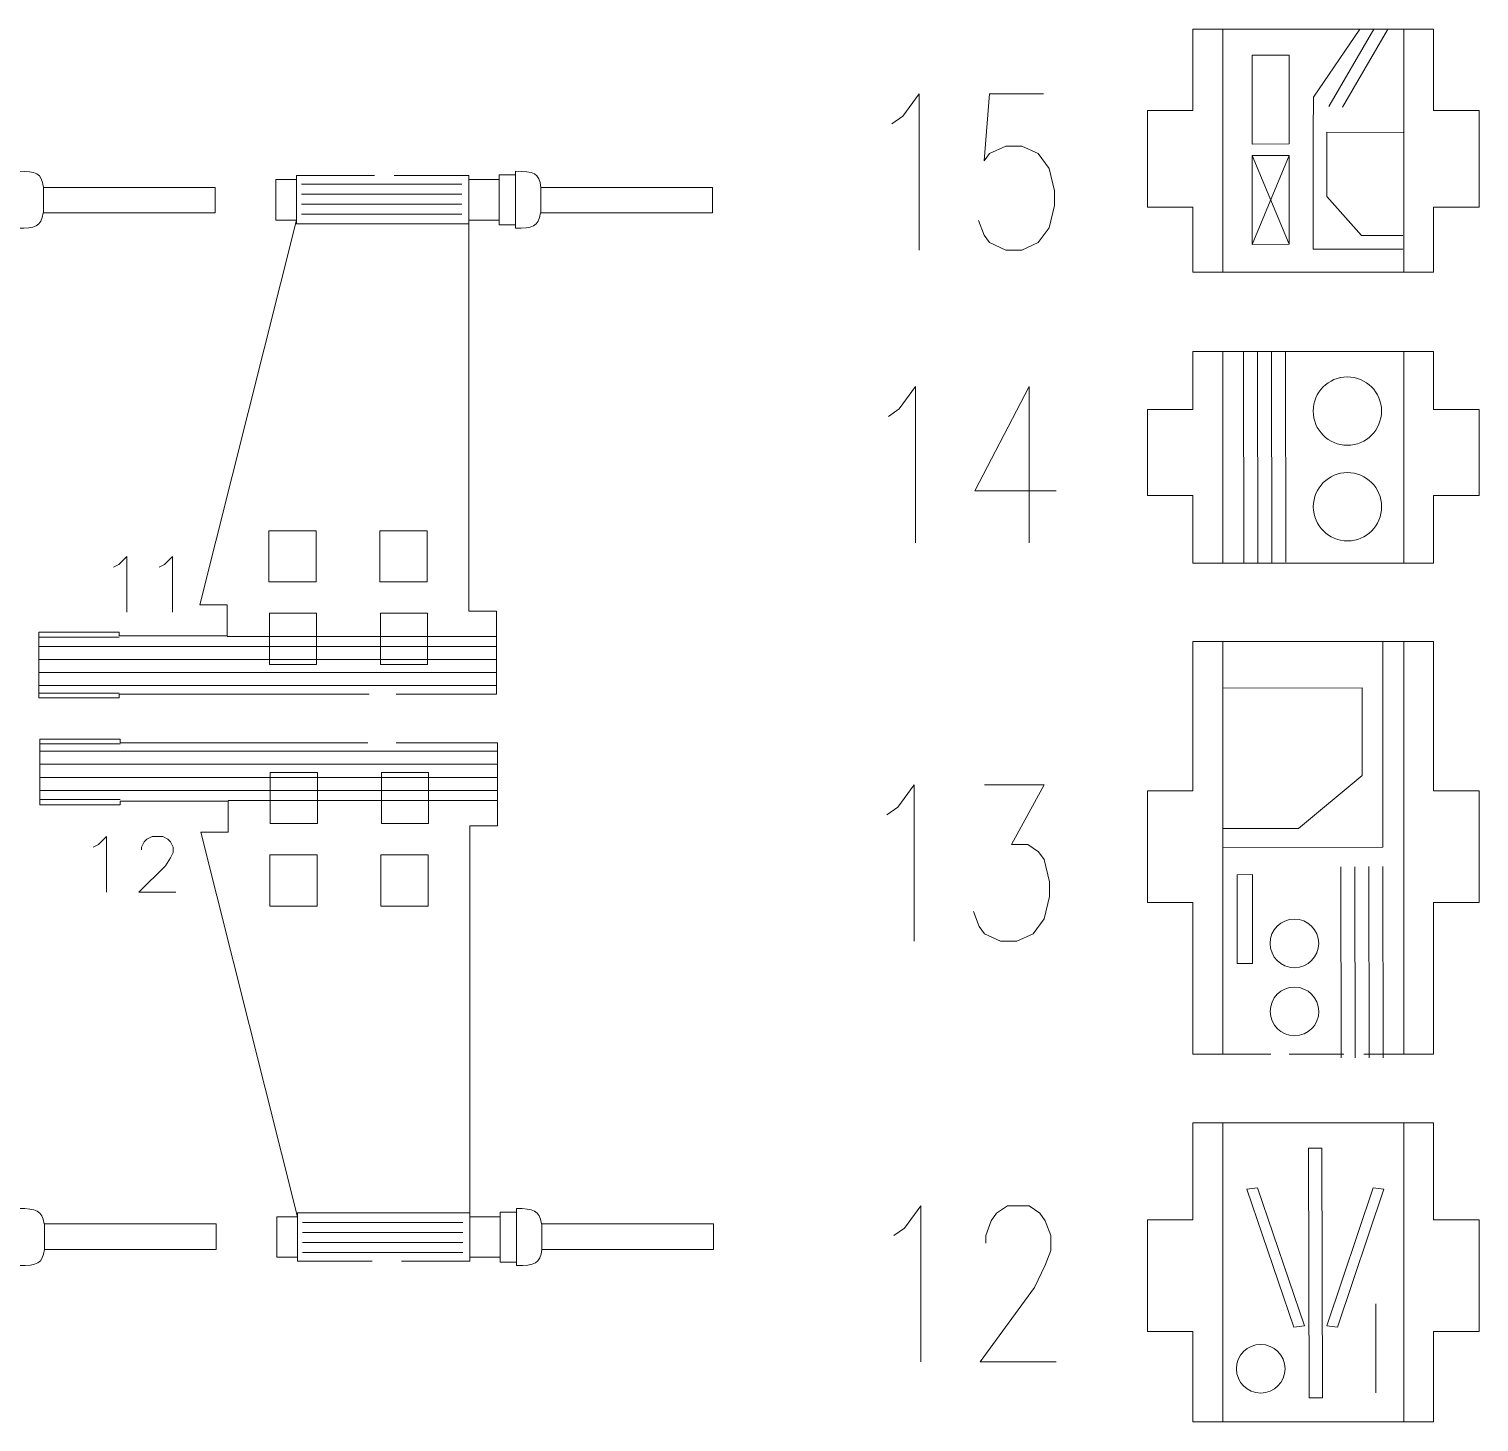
# Model space of a CAD drawing. Header units: inches. Extents: x -7 to 6.8, y -5.2 to 5.1.
# Drawn here: x 2.698 to 6.84, y -0.92 to 3.058 of the extents above; entities that cross this region are included whole.
import ezdxf

# ---------------------------------------------------------------- set-up
doc = ezdxf.new("R2010")
doc.units = ezdxf.units.IN
doc.header["$MEASUREMENT"] = 0
doc.layers.add('Layer 1', color=7, linetype='Continuous')

msp = doc.modelspace()

# ---------------------------------------------------------------- linework, layer by layer
at = {"layer": 'Layer 1', "lineweight": 9}
for points, knots in [([(6.1915, 3.0584), (6.1915, 3.0584), (6.0225, 3.0584), (6.0225, 3.0584), (6.0225, 3.0584), (6.0225, 3.0584), (6.0225, 2.8252), (6.0225, 2.8252), (6.0225, 2.8252), (6.0225, 2.8252), (5.8925, 2.8252), (5.8925, 2.8252), (5.8925, 2.8252), (5.8925, 2.8252), (5.8925, 2.5495), (5.8925, 2.5495), (5.8925, 2.5495), (5.8925, 2.5495), (6.0225, 2.5495), (6.0225, 2.5495), (6.0225, 2.5495), (6.0225, 2.5495), (6.0225, 2.3643), (6.0225, 2.3643), (6.0225, 2.3643), (6.0225, 2.3643), (6.1915, 2.3643), (6.1915, 2.3643)], [0, 0, 0, 0, 0.125, 0.125, 0.125, 0.125, 0.25, 0.25, 0.25, 0.25, 0.375, 0.375, 0.375, 0.375, 0.5, 0.5, 0.5, 0.5, 0.625, 0.625, 0.625, 0.625, 0.75, 0.75, 0.75, 0.75, 1, 1, 1, 1]), ([(6.541, 2.3643), (6.541, 2.3643), (6.71, 2.3643), (6.71, 2.3643), (6.71, 2.3643), (6.71, 2.3643), (6.71, 2.5495), (6.71, 2.5495), (6.71, 2.5495), (6.71, 2.5495), (6.84, 2.5495), (6.84, 2.5495), (6.84, 2.5495), (6.84, 2.5495), (6.84, 2.8252), (6.84, 2.8252), (6.84, 2.8252), (6.84, 2.8252), (6.71, 2.8252), (6.71, 2.8252), (6.71, 2.8252), (6.71, 2.8252), (6.71, 3.0584), (6.71, 3.0584), (6.71, 3.0584), (6.71, 3.0584), (6.541, 3.0584), (6.541, 3.0584)], [0, 0, 0, 0, 0.125, 0.125, 0.125, 0.125, 0.25, 0.25, 0.25, 0.25, 0.375, 0.375, 0.375, 0.375, 0.5, 0.5, 0.5, 0.5, 0.625, 0.625, 0.625, 0.625, 0.75, 0.75, 0.75, 0.75, 1, 1, 1, 1]), ([(2.3196, 2.6397), (2.4297, 2.6397), (2.5327, 2.6397), (2.5327, 2.6397), (2.5327, 2.6397), (2.5327, 2.6397), (2.5327, 2.6287), (2.5327, 2.6287), (2.5327, 2.6287), (2.5327, 2.6287), (2.6197, 2.6287), (2.6197, 2.6287), (2.6197, 2.6287), (2.6197, 2.6287), (2.6197, 2.642), (2.6197, 2.642), (2.6197, 2.642), (2.6197, 2.642), (2.6663, 2.642), (2.6663, 2.642), (2.6663, 2.642), (2.6663, 2.642), (2.6663, 2.6521), (2.6663, 2.6521), (2.6663, 2.6521), (2.7179, 2.6521), (2.7343, 2.6471), (2.7387, 2.6059), (2.7387, 2.6059), (2.7387, 2.6059), (3.2295, 2.6059), (3.2295, 2.6059), (3.2295, 2.6059), (3.2295, 2.6059), (3.2295, 2.5329), (3.2295, 2.5329), (3.2295, 2.5329), (3.2295, 2.5329), (2.7381, 2.5329), (2.7381, 2.5329), (2.7381, 2.5329), (2.7325, 2.4941), (2.7141, 2.4893), (2.6663, 2.4893), (2.6663, 2.4893), (2.6663, 2.4893), (2.6663, 2.4994), (2.6663, 2.4994), (2.6663, 2.4994), (2.6663, 2.4994), (2.6197, 2.4994), (2.6197, 2.4994), (2.6197, 2.4994), (2.6197, 2.4994), (2.6197, 2.5128), (2.6197, 2.5128), (2.6197, 2.5128), (2.6197, 2.5128), (2.5327, 2.5128), (2.5327, 2.5128), (2.5327, 2.5128), (2.5327, 2.5128), (2.5327, 2.5017), (2.5327, 2.5017), (2.5327, 2.5017), (2.5327, 2.5017), (2.5327, 1.3959), (2.5327, 1.3959), (2.5327, 1.3959), (2.5327, 1.3959), (2.6123, 1.3959), (2.6123, 1.3959), (2.6123, 1.3959), (2.6123, 1.3959), (2.6123, 1.159), (2.6123, 1.159), (2.6123, 1.159), (2.6123, 1.159), (2.5327, 1.159), (2.5327, 1.159), (2.5327, 1.159), (2.5327, 1.159), (2.4417, 1.159), (2.3258, 1.159)], [0, 0, 0, 0, 0.045455, 0.045455, 0.045455, 0.045455, 0.090909, 0.090909, 0.090909, 0.090909, 0.136364, 0.136364, 0.136364, 0.136364, 0.181818, 0.181818, 0.181818, 0.181818, 0.227273, 0.227273, 0.227273, 0.227273, 0.272727, 0.272727, 0.272727, 0.272727, 0.318182, 0.318182, 0.318182, 0.318182, 0.363636, 0.363636, 0.363636, 0.363636, 0.409091, 0.409091, 0.409091, 0.409091, 0.454545, 0.454545, 0.454545, 0.454545, 0.5, 0.5, 0.5, 0.5, 0.545455, 0.545455, 0.545455, 0.545455, 0.590909, 0.590909, 0.590909, 0.590909, 0.636364, 0.636364, 0.636364, 0.636364, 0.681818, 0.681818, 0.681818, 0.681818, 0.727273, 0.727273, 0.727273, 0.727273, 0.772727, 0.772727, 0.772727, 0.772727, 0.818182, 0.818182, 0.818182, 0.818182, 0.863636, 0.863636, 0.863636, 0.863636, 0.909091, 0.909091, 0.909091, 0.909091, 1, 1, 1, 1]), ([(3.7406, 2.6397), (3.8508, 2.6397), (3.9538, 2.6397), (3.9538, 2.6397), (3.9538, 2.6397), (3.9538, 2.6397), (3.9538, 2.6287), (3.9538, 2.6287), (3.9538, 2.6287), (3.9538, 2.6287), (4.0408, 2.6287), (4.0408, 2.6287), (4.0408, 2.6287), (4.0408, 2.6287), (4.0408, 2.642), (4.0408, 2.642), (4.0408, 2.642), (4.0408, 2.642), (4.0874, 2.642), (4.0874, 2.642), (4.0874, 2.642), (4.0874, 2.642), (4.0874, 2.6521), (4.0874, 2.6521), (4.0874, 2.6521), (4.139, 2.6521), (4.1554, 2.6471), (4.1598, 2.6059), (4.1598, 2.6059), (4.1598, 2.6059), (4.6505, 2.6059), (4.6505, 2.6059), (4.6505, 2.6059), (4.6505, 2.6059), (4.6505, 2.5329), (4.6505, 2.5329), (4.6505, 2.5329), (4.6505, 2.5329), (4.1591, 2.5329), (4.1591, 2.5329), (4.1591, 2.5329), (4.1536, 2.4941), (4.1352, 2.4893), (4.0874, 2.4893), (4.0874, 2.4893), (4.0874, 2.4893), (4.0874, 2.4994), (4.0874, 2.4994), (4.0874, 2.4994), (4.0874, 2.4994), (4.0408, 2.4994), (4.0408, 2.4994), (4.0408, 2.4994), (4.0408, 2.4994), (4.0408, 2.5128), (4.0408, 2.5128), (4.0408, 2.5128), (4.0408, 2.5128), (3.9538, 2.5128), (3.9538, 2.5128), (3.9538, 2.5128), (3.9538, 2.5128), (3.9538, 2.5017), (3.9538, 2.5017), (3.9538, 2.5017), (3.9538, 2.5017), (3.9538, 1.3959), (3.9538, 1.3959), (3.9538, 1.3959), (3.9538, 1.3959), (4.0334, 1.3959), (4.0334, 1.3959), (4.0334, 1.3959), (4.0334, 1.3959), (4.0334, 1.159), (4.0334, 1.159), (4.0334, 1.159), (4.0334, 1.159), (3.9538, 1.159), (3.9538, 1.159), (3.9538, 1.159), (3.9538, 1.159), (3.8628, 1.159), (3.7469, 1.159)], [0, 0, 0, 0, 0.045455, 0.045455, 0.045455, 0.045455, 0.090909, 0.090909, 0.090909, 0.090909, 0.136364, 0.136364, 0.136364, 0.136364, 0.181818, 0.181818, 0.181818, 0.181818, 0.227273, 0.227273, 0.227273, 0.227273, 0.272727, 0.272727, 0.272727, 0.272727, 0.318182, 0.318182, 0.318182, 0.318182, 0.363636, 0.363636, 0.363636, 0.363636, 0.409091, 0.409091, 0.409091, 0.409091, 0.454545, 0.454545, 0.454545, 0.454545, 0.5, 0.5, 0.5, 0.5, 0.545455, 0.545455, 0.545455, 0.545455, 0.590909, 0.590909, 0.590909, 0.590909, 0.636364, 0.636364, 0.636364, 0.636364, 0.681818, 0.681818, 0.681818, 0.681818, 0.727273, 0.727273, 0.727273, 0.727273, 0.772727, 0.772727, 0.772727, 0.772727, 0.818182, 0.818182, 0.818182, 0.818182, 0.863636, 0.863636, 0.863636, 0.863636, 0.909091, 0.909091, 0.909091, 0.909091, 1, 1, 1, 1]), ([(3.6698, 1.159), (3.4797, 1.159), (3.2641, 1.159), (3.2641, 1.159), (3.2641, 1.159), (3.2641, 1.159), (2.9552, 1.159), (2.9552, 1.159), (2.9552, 1.159), (2.9552, 1.159), (2.9552, 1.1485), (2.9552, 1.1485), (2.9552, 1.1485), (2.9552, 1.1485), (2.7261, 1.1485), (2.7261, 1.1485), (2.7261, 1.1485), (2.7261, 1.1485), (2.7261, 1.3361), (2.7261, 1.3361), (2.7261, 1.3361), (2.7261, 1.3361), (2.9552, 1.3361), (2.9552, 1.3361), (2.9552, 1.3361), (2.9552, 1.3361), (2.9552, 1.3256), (2.9552, 1.3256), (2.9552, 1.3256), (2.9552, 1.3256), (3.2641, 1.3256), (3.2641, 1.3256), (3.2641, 1.3256), (3.2641, 1.3256), (3.2641, 1.4141), (3.2641, 1.4141), (3.2641, 1.4141), (3.2641, 1.4141), (3.186, 1.4141), (3.186, 1.4141), (3.186, 1.4141), (3.186, 1.4141), (3.462, 2.5128), (3.462, 2.5128), (3.462, 2.5128), (3.462, 2.5128), (3.4032, 2.5128), (3.4032, 2.5128), (3.4032, 2.5128), (3.4032, 2.5128), (3.4032, 2.6287), (3.4032, 2.6287), (3.4032, 2.6287), (3.4032, 2.6287), (3.462, 2.6287), (3.462, 2.6287), (3.462, 2.6287), (3.462, 2.6287), (3.462, 2.6397), (3.462, 2.6397), (3.462, 2.6397), (3.462, 2.6397), (3.4776, 2.6397), (3.4776, 2.6397), (3.4776, 2.6397), (3.4776, 2.6397), (3.577, 2.6397), (3.6849, 2.6397)], [0, 0, 0, 0, 0.055556, 0.055556, 0.055556, 0.055556, 0.111111, 0.111111, 0.111111, 0.111111, 0.166667, 0.166667, 0.166667, 0.166667, 0.222222, 0.222222, 0.222222, 0.222222, 0.277778, 0.277778, 0.277778, 0.277778, 0.333333, 0.333333, 0.333333, 0.333333, 0.388889, 0.388889, 0.388889, 0.388889, 0.444444, 0.444444, 0.444444, 0.444444, 0.5, 0.5, 0.5, 0.5, 0.555556, 0.555556, 0.555556, 0.555556, 0.611111, 0.611111, 0.611111, 0.611111, 0.666667, 0.666667, 0.666667, 0.666667, 0.722222, 0.722222, 0.722222, 0.722222, 0.777778, 0.777778, 0.777778, 0.777778, 0.833333, 0.833333, 0.833333, 0.833333, 0.888889, 0.888889, 0.888889, 0.888889, 1, 1, 1, 1]), ([(6.1915, 2.1375), (6.1915, 2.1375), (6.0225, 2.1375), (6.0225, 2.1375), (6.0225, 2.1375), (6.0225, 2.1375), (6.0225, 1.9715), (6.0225, 1.9715), (6.0225, 1.9715), (6.0225, 1.9715), (5.8925, 1.9715), (5.8925, 1.9715), (5.8925, 1.9715), (5.8925, 1.9715), (5.8925, 1.7264), (5.8925, 1.7264), (5.8925, 1.7264), (5.8925, 1.7264), (6.0225, 1.7264), (6.0225, 1.7264), (6.0225, 1.7264), (6.0225, 1.7264), (6.0225, 1.5327), (6.0225, 1.5327), (6.0225, 1.5327), (6.0225, 1.5327), (6.1915, 1.5327), (6.1915, 1.5327)], [0, 0, 0, 0, 0.125, 0.125, 0.125, 0.125, 0.25, 0.25, 0.25, 0.25, 0.375, 0.375, 0.375, 0.375, 0.5, 0.5, 0.5, 0.5, 0.625, 0.625, 0.625, 0.625, 0.75, 0.75, 0.75, 0.75, 1, 1, 1, 1]), ([(6.541, 1.5327), (6.541, 1.5327), (6.71, 1.5327), (6.71, 1.5327), (6.71, 1.5327), (6.71, 1.5327), (6.71, 1.7264), (6.71, 1.7264), (6.71, 1.7264), (6.71, 1.7264), (6.84, 1.7264), (6.84, 1.7264), (6.84, 1.7264), (6.84, 1.7264), (6.84, 1.9715), (6.84, 1.9715), (6.84, 1.9715), (6.84, 1.9715), (6.71, 1.9715), (6.71, 1.9715), (6.71, 1.9715), (6.71, 1.9715), (6.71, 2.1375), (6.71, 2.1375), (6.71, 2.1375), (6.71, 2.1375), (6.541, 2.1375), (6.541, 2.1375)], [0, 0, 0, 0, 0.125, 0.125, 0.125, 0.125, 0.25, 0.25, 0.25, 0.25, 0.375, 0.375, 0.375, 0.375, 0.5, 0.5, 0.5, 0.5, 0.625, 0.625, 0.625, 0.625, 0.75, 0.75, 0.75, 0.75, 1, 1, 1, 1]), ([(3.383, 1.4792), (3.383, 1.4792), (3.5177, 1.4792), (3.5177, 1.4792), (3.5177, 1.4792), (3.5177, 1.4792), (3.5177, 1.6252), (3.5177, 1.6252), (3.5177, 1.6252), (3.5177, 1.6252), (3.383, 1.6252), (3.383, 1.6252), (3.383, 1.6252), (3.383, 1.6252), (3.383, 1.4792), (3.383, 1.4792)], [0, 0, 0, 0, 0.2, 0.2, 0.2, 0.2, 0.4, 0.4, 0.4, 0.4, 0.6, 0.6, 0.6, 0.6, 1, 1, 1, 1]), ([(3.7003, 1.4792), (3.7003, 1.4792), (3.835, 1.4792), (3.835, 1.4792), (3.835, 1.4792), (3.835, 1.4792), (3.835, 1.6252), (3.835, 1.6252), (3.835, 1.6252), (3.835, 1.6252), (3.7003, 1.6252), (3.7003, 1.6252), (3.7003, 1.6252), (3.7003, 1.6252), (3.7003, 1.4792), (3.7003, 1.4792)], [0, 0, 0, 0, 0.2, 0.2, 0.2, 0.2, 0.4, 0.4, 0.4, 0.4, 0.6, 0.6, 0.6, 0.6, 1, 1, 1, 1]), ([(3.3842, 1.2435), (3.3842, 1.2435), (3.519, 1.2435), (3.519, 1.2435), (3.519, 1.2435), (3.519, 1.2435), (3.519, 1.3895), (3.519, 1.3895), (3.519, 1.3895), (3.519, 1.3895), (3.3842, 1.3895), (3.3842, 1.3895), (3.3842, 1.3895), (3.3842, 1.3895), (3.3842, 1.2435), (3.3842, 1.2435)], [0, 0, 0, 0, 0.2, 0.2, 0.2, 0.2, 0.4, 0.4, 0.4, 0.4, 0.6, 0.6, 0.6, 0.6, 1, 1, 1, 1]), ([(3.7015, 1.2435), (3.7015, 1.2435), (3.8363, 1.2435), (3.8363, 1.2435), (3.8363, 1.2435), (3.8363, 1.2435), (3.8363, 1.3895), (3.8363, 1.3895), (3.8363, 1.3895), (3.8363, 1.3895), (3.7015, 1.3895), (3.7015, 1.3895), (3.7015, 1.3895), (3.7015, 1.3895), (3.7015, 1.2435), (3.7015, 1.2435)], [0, 0, 0, 0, 0.2, 0.2, 0.2, 0.2, 0.4, 0.4, 0.4, 0.4, 0.6, 0.6, 0.6, 0.6, 1, 1, 1, 1]), ([(6.1915, 1.3089), (6.1915, 1.3089), (6.0225, 1.3089), (6.0225, 1.3089), (6.0225, 1.3089), (6.0225, 1.3089), (6.0225, 0.8821), (6.0225, 0.8821), (6.0225, 0.8821), (6.0225, 0.8821), (5.8925, 0.8821), (5.8925, 0.8821), (5.8925, 0.8821), (5.8925, 0.8821), (5.8925, 0.5636), (5.8925, 0.5636), (5.8925, 0.5636), (5.8925, 0.5636), (6.0225, 0.5636), (6.0225, 0.5636), (6.0225, 0.5636), (6.0225, 0.5636), (6.0225, 0.1305), (6.0225, 0.1305), (6.0225, 0.1305), (6.0225, 0.1305), (6.2452, 0.1305), (6.2452, 0.1305)], [0, 0, 0, 0, 0.125, 0.125, 0.125, 0.125, 0.25, 0.25, 0.25, 0.25, 0.375, 0.375, 0.375, 0.375, 0.5, 0.5, 0.5, 0.5, 0.625, 0.625, 0.625, 0.625, 0.75, 0.75, 0.75, 0.75, 1, 1, 1, 1]), ([(6.5109, 0.1305), (6.5109, 0.1305), (6.71, 0.1305), (6.71, 0.1305), (6.71, 0.1305), (6.71, 0.1305), (6.71, 0.5636), (6.71, 0.5636), (6.71, 0.5636), (6.71, 0.5636), (6.84, 0.5636), (6.84, 0.5636), (6.84, 0.5636), (6.84, 0.5636), (6.84, 0.8821), (6.84, 0.8821), (6.84, 0.8821), (6.84, 0.8821), (6.71, 0.8821), (6.71, 0.8821), (6.71, 0.8821), (6.71, 0.8821), (6.71, 1.3089), (6.71, 1.3089), (6.71, 1.3089), (6.71, 1.3089), (6.541, 1.3089), (6.541, 1.3089)], [0, 0, 0, 0, 0.125, 0.125, 0.125, 0.125, 0.25, 0.25, 0.25, 0.25, 0.375, 0.375, 0.375, 0.375, 0.5, 0.5, 0.5, 0.5, 0.625, 0.625, 0.625, 0.625, 0.75, 0.75, 0.75, 0.75, 1, 1, 1, 1]), ([(2.3404, -0.461), (2.4435, -0.461), (2.5355, -0.461), (2.5355, -0.461), (2.5355, -0.461), (2.5355, -0.461), (2.5355, -0.4499), (2.5355, -0.4499), (2.5355, -0.4499), (2.5355, -0.4499), (2.6225, -0.4499), (2.6225, -0.4499), (2.6225, -0.4499), (2.6225, -0.4499), (2.6225, -0.4633), (2.6225, -0.4633), (2.6225, -0.4633), (2.6225, -0.4633), (2.6691, -0.4633), (2.6691, -0.4633), (2.6691, -0.4633), (2.6691, -0.4633), (2.6691, -0.4734), (2.6691, -0.4734), (2.6691, -0.4734), (2.7207, -0.4734), (2.7371, -0.4684), (2.7415, -0.4272), (2.7415, -0.4272), (2.7415, -0.4272), (3.2323, -0.4272), (3.2323, -0.4272), (3.2323, -0.4272), (3.2323, -0.4272), (3.2323, -0.3542), (3.2323, -0.3542), (3.2323, -0.3542), (3.2323, -0.3542), (2.7409, -0.3542), (2.7409, -0.3542), (2.7409, -0.3542), (2.7353, -0.3154), (2.7169, -0.3106), (2.6691, -0.3106), (2.6691, -0.3106), (2.6691, -0.3106), (2.6691, -0.3207), (2.6691, -0.3207), (2.6691, -0.3207), (2.6691, -0.3207), (2.6225, -0.3207), (2.6225, -0.3207), (2.6225, -0.3207), (2.6225, -0.3207), (2.6225, -0.3341), (2.6225, -0.3341), (2.6225, -0.3341), (2.6225, -0.3341), (2.5355, -0.3341), (2.5355, -0.3341), (2.5355, -0.3341), (2.5355, -0.3341), (2.5355, -0.323), (2.5355, -0.323), (2.5355, -0.323), (2.5355, -0.323), (2.5355, 0.7828), (2.5355, 0.7828), (2.5355, 0.7828), (2.5355, 0.7828), (2.6151, 0.7828), (2.6151, 0.7828), (2.6151, 0.7828), (2.6151, 0.7828), (2.6151, 1.0197), (2.6151, 1.0197), (2.6151, 1.0197), (2.6151, 1.0197), (2.5355, 1.0197), (2.5355, 1.0197), (2.5355, 1.0197), (2.5355, 1.0197), (2.443, 1.0197), (2.3258, 1.0197)], [0, 0, 0, 0, 0.045455, 0.045455, 0.045455, 0.045455, 0.090909, 0.090909, 0.090909, 0.090909, 0.136364, 0.136364, 0.136364, 0.136364, 0.181818, 0.181818, 0.181818, 0.181818, 0.227273, 0.227273, 0.227273, 0.227273, 0.272727, 0.272727, 0.272727, 0.272727, 0.318182, 0.318182, 0.318182, 0.318182, 0.363636, 0.363636, 0.363636, 0.363636, 0.409091, 0.409091, 0.409091, 0.409091, 0.454545, 0.454545, 0.454545, 0.454545, 0.5, 0.5, 0.5, 0.5, 0.545455, 0.545455, 0.545455, 0.545455, 0.590909, 0.590909, 0.590909, 0.590909, 0.636364, 0.636364, 0.636364, 0.636364, 0.681818, 0.681818, 0.681818, 0.681818, 0.727273, 0.727273, 0.727273, 0.727273, 0.772727, 0.772727, 0.772727, 0.772727, 0.818182, 0.818182, 0.818182, 0.818182, 0.863636, 0.863636, 0.863636, 0.863636, 0.909091, 0.909091, 0.909091, 0.909091, 1, 1, 1, 1]), ([(3.6656, 1.0197), (3.4773, 1.0197), (3.2669, 1.0197), (3.2669, 1.0197), (3.2669, 1.0197), (3.2669, 1.0197), (2.958, 1.0197), (2.958, 1.0197), (2.958, 1.0197), (2.958, 1.0197), (2.958, 1.0302), (2.958, 1.0302), (2.958, 1.0302), (2.958, 1.0302), (2.7289, 1.0302), (2.7289, 1.0302), (2.7289, 1.0302), (2.7289, 1.0302), (2.7289, 0.8426), (2.7289, 0.8426), (2.7289, 0.8426), (2.7289, 0.8426), (2.958, 0.8426), (2.958, 0.8426), (2.958, 0.8426), (2.958, 0.8426), (2.958, 0.8531), (2.958, 0.8531), (2.958, 0.8531), (2.958, 0.8531), (3.2669, 0.8531), (3.2669, 0.8531), (3.2669, 0.8531), (3.2669, 0.8531), (3.2669, 0.7646), (3.2669, 0.7646), (3.2669, 0.7646), (3.2669, 0.7646), (3.1888, 0.7646), (3.1888, 0.7646), (3.1888, 0.7646), (3.1888, 0.7646), (3.4648, -0.3341), (3.4648, -0.3341), (3.4648, -0.3341), (3.4648, -0.3341), (3.406, -0.3341), (3.406, -0.3341), (3.406, -0.3341), (3.406, -0.3341), (3.406, -0.4499), (3.406, -0.4499), (3.406, -0.4499), (3.406, -0.4499), (3.4648, -0.4499), (3.4648, -0.4499), (3.4648, -0.4499), (3.4648, -0.4499), (3.4648, -0.461), (3.4648, -0.461), (3.4648, -0.461), (3.4648, -0.461), (3.4804, -0.461), (3.4804, -0.461), (3.4804, -0.461), (3.4804, -0.461), (3.574, -0.461), (3.6781, -0.461)], [0, 0, 0, 0, 0.055556, 0.055556, 0.055556, 0.055556, 0.111111, 0.111111, 0.111111, 0.111111, 0.166667, 0.166667, 0.166667, 0.166667, 0.222222, 0.222222, 0.222222, 0.222222, 0.277778, 0.277778, 0.277778, 0.277778, 0.333333, 0.333333, 0.333333, 0.333333, 0.388889, 0.388889, 0.388889, 0.388889, 0.444444, 0.444444, 0.444444, 0.444444, 0.5, 0.5, 0.5, 0.5, 0.555556, 0.555556, 0.555556, 0.555556, 0.611111, 0.611111, 0.611111, 0.611111, 0.666667, 0.666667, 0.666667, 0.666667, 0.722222, 0.722222, 0.722222, 0.722222, 0.777778, 0.777778, 0.777778, 0.777778, 0.833333, 0.833333, 0.833333, 0.833333, 0.888889, 0.888889, 0.888889, 0.888889, 1, 1, 1, 1]), ([(3.7615, -0.461), (3.8646, -0.461), (3.9566, -0.461), (3.9566, -0.461), (3.9566, -0.461), (3.9566, -0.461), (3.9566, -0.4499), (3.9566, -0.4499), (3.9566, -0.4499), (3.9566, -0.4499), (4.0436, -0.4499), (4.0436, -0.4499), (4.0436, -0.4499), (4.0436, -0.4499), (4.0436, -0.4633), (4.0436, -0.4633), (4.0436, -0.4633), (4.0436, -0.4633), (4.0902, -0.4633), (4.0902, -0.4633), (4.0902, -0.4633), (4.0902, -0.4633), (4.0902, -0.4734), (4.0902, -0.4734), (4.0902, -0.4734), (4.1418, -0.4734), (4.1582, -0.4684), (4.1626, -0.4272), (4.1626, -0.4272), (4.1626, -0.4272), (4.6533, -0.4272), (4.6533, -0.4272), (4.6533, -0.4272), (4.6533, -0.4272), (4.6533, -0.3542), (4.6533, -0.3542), (4.6533, -0.3542), (4.6533, -0.3542), (4.1619, -0.3542), (4.1619, -0.3542), (4.1619, -0.3542), (4.1564, -0.3154), (4.138, -0.3106), (4.0902, -0.3106), (4.0902, -0.3106), (4.0902, -0.3106), (4.0902, -0.3207), (4.0902, -0.3207), (4.0902, -0.3207), (4.0902, -0.3207), (4.0436, -0.3207), (4.0436, -0.3207), (4.0436, -0.3207), (4.0436, -0.3207), (4.0436, -0.3341), (4.0436, -0.3341), (4.0436, -0.3341), (4.0436, -0.3341), (3.9566, -0.3341), (3.9566, -0.3341), (3.9566, -0.3341), (3.9566, -0.3341), (3.9566, -0.323), (3.9566, -0.323), (3.9566, -0.323), (3.9566, -0.323), (3.9566, 0.7828), (3.9566, 0.7828), (3.9566, 0.7828), (3.9566, 0.7828), (4.0362, 0.7828), (4.0362, 0.7828), (4.0362, 0.7828), (4.0362, 0.7828), (4.0362, 1.0197), (4.0362, 1.0197), (4.0362, 1.0197), (4.0362, 1.0197), (3.9566, 1.0197), (3.9566, 1.0197), (3.9566, 1.0197), (3.9566, 1.0197), (3.8641, 1.0197), (3.7469, 1.0197)], [0, 0, 0, 0, 0.045455, 0.045455, 0.045455, 0.045455, 0.090909, 0.090909, 0.090909, 0.090909, 0.136364, 0.136364, 0.136364, 0.136364, 0.181818, 0.181818, 0.181818, 0.181818, 0.227273, 0.227273, 0.227273, 0.227273, 0.272727, 0.272727, 0.272727, 0.272727, 0.318182, 0.318182, 0.318182, 0.318182, 0.363636, 0.363636, 0.363636, 0.363636, 0.409091, 0.409091, 0.409091, 0.409091, 0.454545, 0.454545, 0.454545, 0.454545, 0.5, 0.5, 0.5, 0.5, 0.545455, 0.545455, 0.545455, 0.545455, 0.590909, 0.590909, 0.590909, 0.590909, 0.636364, 0.636364, 0.636364, 0.636364, 0.681818, 0.681818, 0.681818, 0.681818, 0.727273, 0.727273, 0.727273, 0.727273, 0.772727, 0.772727, 0.772727, 0.772727, 0.818182, 0.818182, 0.818182, 0.818182, 0.863636, 0.863636, 0.863636, 0.863636, 0.909091, 0.909091, 0.909091, 0.909091, 1, 1, 1, 1]), ([(3.387, 0.9352), (3.387, 0.9352), (3.5218, 0.9352), (3.5218, 0.9352), (3.5218, 0.9352), (3.5218, 0.9352), (3.5218, 0.7892), (3.5218, 0.7892), (3.5218, 0.7892), (3.5218, 0.7892), (3.387, 0.7892), (3.387, 0.7892), (3.387, 0.7892), (3.387, 0.7892), (3.387, 0.9352), (3.387, 0.9352)], [0, 0, 0, 0, 0.2, 0.2, 0.2, 0.2, 0.4, 0.4, 0.4, 0.4, 0.6, 0.6, 0.6, 0.6, 1, 1, 1, 1]), ([(3.7043, 0.9352), (3.7043, 0.9352), (3.8391, 0.9352), (3.8391, 0.9352), (3.8391, 0.9352), (3.8391, 0.9352), (3.8391, 0.7892), (3.8391, 0.7892), (3.8391, 0.7892), (3.8391, 0.7892), (3.7043, 0.7892), (3.7043, 0.7892), (3.7043, 0.7892), (3.7043, 0.7892), (3.7043, 0.9352), (3.7043, 0.9352)], [0, 0, 0, 0, 0.2, 0.2, 0.2, 0.2, 0.4, 0.4, 0.4, 0.4, 0.6, 0.6, 0.6, 0.6, 1, 1, 1, 1]), ([(3.3858, 0.6995), (3.3858, 0.6995), (3.5205, 0.6995), (3.5205, 0.6995), (3.5205, 0.6995), (3.5205, 0.6995), (3.5205, 0.5535), (3.5205, 0.5535), (3.5205, 0.5535), (3.5205, 0.5535), (3.3858, 0.5535), (3.3858, 0.5535), (3.3858, 0.5535), (3.3858, 0.5535), (3.3858, 0.6995), (3.3858, 0.6995)], [0, 0, 0, 0, 0.2, 0.2, 0.2, 0.2, 0.4, 0.4, 0.4, 0.4, 0.6, 0.6, 0.6, 0.6, 1, 1, 1, 1]), ([(3.7031, 0.6995), (3.7031, 0.6995), (3.8378, 0.6995), (3.8378, 0.6995), (3.8378, 0.6995), (3.8378, 0.6995), (3.8378, 0.5535), (3.8378, 0.5535), (3.8378, 0.5535), (3.8378, 0.5535), (3.7031, 0.5535), (3.7031, 0.5535), (3.7031, 0.5535), (3.7031, 0.5535), (3.7031, 0.6995), (3.7031, 0.6995)], [0, 0, 0, 0, 0.2, 0.2, 0.2, 0.2, 0.4, 0.4, 0.4, 0.4, 0.6, 0.6, 0.6, 0.6, 1, 1, 1, 1]), ([(6.1915, -0.0655), (6.1915, -0.0655), (6.0225, -0.0655), (6.0225, -0.0655), (6.0225, -0.0655), (6.0225, -0.0655), (6.0225, -0.3432), (6.0225, -0.3432), (6.0225, -0.3432), (6.0225, -0.3432), (5.8925, -0.3432), (5.8925, -0.3432), (5.8925, -0.3432), (5.8925, -0.3432), (5.8925, -0.6617), (5.8925, -0.6617), (5.8925, -0.6617), (5.8925, -0.6617), (6.0225, -0.6617), (6.0225, -0.6617), (6.0225, -0.6617), (6.0225, -0.6617), (6.0225, -0.9202), (6.0225, -0.9202), (6.0225, -0.9202), (6.0225, -0.9202), (6.1915, -0.9202), (6.1915, -0.9202)], [0, 0, 0, 0, 0.125, 0.125, 0.125, 0.125, 0.25, 0.25, 0.25, 0.25, 0.375, 0.375, 0.375, 0.375, 0.5, 0.5, 0.5, 0.5, 0.625, 0.625, 0.625, 0.625, 0.75, 0.75, 0.75, 0.75, 1, 1, 1, 1]), ([(6.541, -0.9202), (6.541, -0.9202), (6.71, -0.9202), (6.71, -0.9202), (6.71, -0.9202), (6.71, -0.9202), (6.71, -0.6617), (6.71, -0.6617), (6.71, -0.6617), (6.71, -0.6617), (6.84, -0.6617), (6.84, -0.6617), (6.84, -0.6617), (6.84, -0.6617), (6.84, -0.3432), (6.84, -0.3432), (6.84, -0.3432), (6.84, -0.3432), (6.71, -0.3432), (6.71, -0.3432), (6.71, -0.3432), (6.71, -0.3432), (6.71, -0.0655), (6.71, -0.0655), (6.71, -0.0655), (6.71, -0.0655), (6.541, -0.0655), (6.541, -0.0655)], [0, 0, 0, 0, 0.125, 0.125, 0.125, 0.125, 0.25, 0.25, 0.25, 0.25, 0.375, 0.375, 0.375, 0.375, 0.5, 0.5, 0.5, 0.5, 0.625, 0.625, 0.625, 0.625, 0.75, 0.75, 0.75, 0.75, 1, 1, 1, 1])]:
    msp.add_open_spline(points, degree=3, knots=knots, dxfattribs=at)
at = {"layer": 'Layer 1', "color": 1, "lineweight": 9}
for points in [[(6.108, 2.3643), (6.108, 2.3643), (6.108, 3.0584), (6.108, 3.0584)], [(6.2136, 3.0584), (6.2136, 3.0584), (6.1915, 3.0584), (6.1915, 3.0584)], [(6.541, 3.0584), (6.541, 3.0584), (6.5189, 3.0584), (6.5189, 3.0584)], [(6.6249, 2.3643), (6.6249, 2.3643), (6.6249, 3.0584), (6.6249, 3.0584)], [(6.2136, 2.3643), (6.2136, 2.3643), (6.1915, 2.3643), (6.1915, 2.3643)], [(6.541, 2.3643), (6.541, 2.3643), (6.5189, 2.3643), (6.5189, 2.3643)], [(6.108, 1.5327), (6.108, 1.5327), (6.108, 2.1375), (6.108, 2.1375)], [(6.2136, 2.1375), (6.2136, 2.1375), (6.1915, 2.1375), (6.1915, 2.1375)], [(6.541, 2.1375), (6.541, 2.1375), (6.5189, 2.1375), (6.5189, 2.1375)], [(6.6249, 1.5327), (6.6249, 1.5327), (6.6249, 2.1375), (6.6249, 2.1375)], [(5.5551, 2.037), (5.5551, 2.037), (5.5551, 1.5909), (5.5551, 1.5909)], [(6.2136, 1.5327), (6.2136, 1.5327), (6.1915, 1.5327), (6.1915, 1.5327)], [(6.541, 1.5327), (6.541, 1.5327), (6.5189, 1.5327), (6.5189, 1.5327)], [(6.108, 0.1305), (6.108, 0.1305), (6.108, 1.3089), (6.108, 1.3089)], [(6.2136, 1.3089), (6.2136, 1.3089), (6.1915, 1.3089), (6.1915, 1.3089)], [(6.541, 1.3089), (6.541, 1.3089), (6.5189, 1.3089), (6.5189, 1.3089)], [(6.6249, 0.1305), (6.6249, 0.1305), (6.6249, 1.3089), (6.6249, 1.3089)], [(6.108, -0.9202), (6.108, -0.9202), (6.108, -0.0655), (6.108, -0.0655)], [(6.2136, -0.0655), (6.2136, -0.0655), (6.1915, -0.0655), (6.1915, -0.0655)], [(6.541, -0.0655), (6.541, -0.0655), (6.5189, -0.0655), (6.5189, -0.0655)], [(6.6249, -0.9202), (6.6249, -0.9202), (6.6249, -0.0655), (6.6249, -0.0655)], [(6.2136, -0.9202), (6.2136, -0.9202), (6.1915, -0.9202), (6.1915, -0.9202)], [(6.541, -0.9202), (6.541, -0.9202), (6.5189, -0.9202), (6.5189, -0.9202)]]:
    msp.add_open_spline(points, degree=3, dxfattribs=at)
at = {"layer": 'Layer 1', "lineweight": 9}
for points in [[(6.5189, 3.0584), (6.5189, 3.0584), (6.2136, 3.0584), (6.2136, 3.0584)], [(6.2136, 2.3643), (6.2136, 2.3643), (6.5189, 2.3643), (6.5189, 2.3643)], [(6.5189, 2.1375), (6.5189, 2.1375), (6.2136, 2.1375), (6.2136, 2.1375)], [(6.2136, 1.5327), (6.2136, 1.5327), (6.5189, 1.5327), (6.5189, 1.5327)], [(6.5189, 1.3089), (6.5189, 1.3089), (6.2136, 1.3089), (6.2136, 1.3089)], [(6.2973, 0.1305), (6.2973, 0.1305), (6.4536, 0.1305), (6.4536, 0.1305)], [(6.5189, -0.0655), (6.5189, -0.0655), (6.2136, -0.0655), (6.2136, -0.0655)], [(6.2136, -0.9202), (6.2136, -0.9202), (6.5189, -0.9202), (6.5189, -0.9202)]]:
    msp.add_open_spline(points, degree=3, dxfattribs=at)
at = {"layer": 'Layer 1', "color": 1, "lineweight": 9}
for points, knots in [([(6.3667, 2.7636), (6.3667, 2.7636), (6.3668, 2.8633), (6.3668, 2.8633), (6.3668, 2.8633), (6.3668, 2.8633), (6.4991, 3.0584), (6.4991, 3.0584)], [0, 0, 0, 0, 0.333333, 0.333333, 0.333333, 0.333333, 1, 1, 1, 1]), ([(5.163, 2.7878), (5.163, 2.7878), (5.1941, 2.8095), (5.1941, 2.8095), (5.1941, 2.8095), (5.1941, 2.8095), (5.2405, 2.8732), (5.2405, 2.8732), (5.2405, 2.8732), (5.2405, 2.8732), (5.2405, 2.4271), (5.2405, 2.4271)], [0, 0, 0, 0, 0.25, 0.25, 0.25, 0.25, 0.5, 0.5, 0.5, 0.5, 1, 1, 1, 1]), ([(5.596, 2.8732), (5.596, 2.8732), (5.4415, 2.8732), (5.4415, 2.8732), (5.4415, 2.8732), (5.4415, 2.8732), (5.4262, 2.682), (5.4262, 2.682), (5.4262, 2.682), (5.4262, 2.682), (5.4415, 2.7031), (5.4415, 2.7031), (5.4415, 2.7031), (5.4415, 2.7031), (5.4879, 2.7241), (5.4879, 2.7241), (5.4879, 2.7241), (5.4879, 2.7241), (5.5343, 2.7241), (5.5343, 2.7241), (5.5343, 2.7241), (5.5343, 2.7241), (5.5807, 2.7031), (5.5807, 2.7031), (5.5807, 2.7031), (5.5807, 2.7031), (5.6118, 2.6604), (5.6118, 2.6604), (5.6118, 2.6604), (5.6118, 2.6604), (5.6271, 2.5966), (5.6271, 2.5966), (5.6271, 2.5966), (5.6271, 2.5966), (5.6271, 2.5546), (5.6271, 2.5546), (5.6271, 2.5546), (5.6271, 2.5546), (5.6118, 2.4909), (5.6118, 2.4909), (5.6118, 2.4909), (5.6118, 2.4909), (5.5807, 2.4482), (5.5807, 2.4482), (5.5807, 2.4482), (5.5807, 2.4482), (5.5343, 2.4271), (5.5343, 2.4271), (5.5343, 2.4271), (5.5343, 2.4271), (5.4879, 2.4271), (5.4879, 2.4271), (5.4879, 2.4271), (5.4879, 2.4271), (5.4415, 2.4482), (5.4415, 2.4482), (5.4415, 2.4482), (5.4415, 2.4482), (5.4262, 2.4692), (5.4262, 2.4692), (5.4262, 2.4692), (5.4262, 2.4692), (5.4104, 2.5119), (5.4104, 2.5119)], [0, 0, 0, 0, 0.058824, 0.058824, 0.058824, 0.058824, 0.117647, 0.117647, 0.117647, 0.117647, 0.176471, 0.176471, 0.176471, 0.176471, 0.235294, 0.235294, 0.235294, 0.235294, 0.294118, 0.294118, 0.294118, 0.294118, 0.352941, 0.352941, 0.352941, 0.352941, 0.411765, 0.411765, 0.411765, 0.411765, 0.470588, 0.470588, 0.470588, 0.470588, 0.529412, 0.529412, 0.529412, 0.529412, 0.588235, 0.588235, 0.588235, 0.588235, 0.647059, 0.647059, 0.647059, 0.647059, 0.705882, 0.705882, 0.705882, 0.705882, 0.764706, 0.764706, 0.764706, 0.764706, 0.823529, 0.823529, 0.823529, 0.823529, 0.882353, 0.882353, 0.882353, 0.882353, 1, 1, 1, 1]), ([(6.3667, 2.7636), (6.3667, 2.7636), (6.3662, 2.4296), (6.3662, 2.4296), (6.3662, 2.4296), (6.3662, 2.4296), (6.6225, 2.4291), (6.6225, 2.4291)], [0, 0, 0, 0, 0.333333, 0.333333, 0.333333, 0.333333, 1, 1, 1, 1]), ([(6.192, 2.4432), (6.192, 2.4432), (6.1919, 2.6967), (6.1919, 2.6967), (6.1919, 2.6967), (6.1919, 2.6967), (6.2979, 2.6972), (6.2979, 2.6972), (6.2979, 2.6972), (6.2979, 2.6972), (6.2981, 2.4438), (6.2981, 2.4438), (6.2981, 2.4438), (6.2981, 2.4438), (6.192, 2.4432), (6.192, 2.4432)], [0, 0, 0, 0, 0.2, 0.2, 0.2, 0.2, 0.4, 0.4, 0.4, 0.4, 0.6, 0.6, 0.6, 0.6, 1, 1, 1, 1]), ([(5.1527, 1.9516), (5.1527, 1.9516), (5.1838, 1.9732), (5.1838, 1.9732), (5.1838, 1.9732), (5.1838, 1.9732), (5.2302, 2.037), (5.2302, 2.037), (5.2302, 2.037), (5.2302, 2.037), (5.2302, 1.5909), (5.2302, 1.5909)], [0, 0, 0, 0, 0.25, 0.25, 0.25, 0.25, 0.5, 0.5, 0.5, 0.5, 1, 1, 1, 1]), ([(5.5551, 2.037), (5.5551, 2.037), (5.4001, 1.7394), (5.4001, 1.7394), (5.4001, 1.7394), (5.4001, 1.7394), (5.6321, 1.7394), (5.6321, 1.7394)], [0, 0, 0, 0, 0.333333, 0.333333, 0.333333, 0.333333, 1, 1, 1, 1]), ([(6.5648, 1.3089), (6.5648, 1.3089), (6.5656, 0.7217), (6.5656, 0.7217), (6.5656, 0.7217), (6.5656, 0.7217), (6.108, 0.7209), (6.108, 0.7209)], [0, 0, 0, 0, 0.333333, 0.333333, 0.333333, 0.333333, 1, 1, 1, 1]), ([(5.1485, 0.814), (5.1485, 0.814), (5.1796, 0.8357), (5.1796, 0.8357), (5.1796, 0.8357), (5.1796, 0.8357), (5.226, 0.8994), (5.226, 0.8994), (5.226, 0.8994), (5.226, 0.8994), (5.226, 0.4533), (5.226, 0.4533)], [0, 0, 0, 0, 0.25, 0.25, 0.25, 0.25, 0.5, 0.5, 0.5, 0.5, 1, 1, 1, 1]), ([(5.427, 0.8994), (5.427, 0.8994), (5.5973, 0.8994), (5.5973, 0.8994), (5.5973, 0.8994), (5.5973, 0.8994), (5.5045, 0.7292), (5.5045, 0.7292), (5.5045, 0.7292), (5.5045, 0.7292), (5.5509, 0.7292), (5.5509, 0.7292), (5.5509, 0.7292), (5.5509, 0.7292), (5.5815, 0.7082), (5.5815, 0.7082), (5.5815, 0.7082), (5.5815, 0.7082), (5.5973, 0.6866), (5.5973, 0.6866), (5.5973, 0.6866), (5.5973, 0.6866), (5.6126, 0.6228), (5.6126, 0.6228), (5.6126, 0.6228), (5.6126, 0.6228), (5.6126, 0.5808), (5.6126, 0.5808), (5.6126, 0.5808), (5.6126, 0.5808), (5.5973, 0.5171), (5.5973, 0.5171), (5.5973, 0.5171), (5.5973, 0.5171), (5.5662, 0.4744), (5.5662, 0.4744), (5.5662, 0.4744), (5.5662, 0.4744), (5.5198, 0.4533), (5.5198, 0.4533), (5.5198, 0.4533), (5.5198, 0.4533), (5.4734, 0.4533), (5.4734, 0.4533), (5.4734, 0.4533), (5.4734, 0.4533), (5.427, 0.4744), (5.427, 0.4744), (5.427, 0.4744), (5.427, 0.4744), (5.4116, 0.4954), (5.4116, 0.4954), (5.4116, 0.4954), (5.4116, 0.4954), (5.3959, 0.5381), (5.3959, 0.5381)], [0, 0, 0, 0, 0.066667, 0.066667, 0.066667, 0.066667, 0.133333, 0.133333, 0.133333, 0.133333, 0.2, 0.2, 0.2, 0.2, 0.266667, 0.266667, 0.266667, 0.266667, 0.333333, 0.333333, 0.333333, 0.333333, 0.4, 0.4, 0.4, 0.4, 0.466667, 0.466667, 0.466667, 0.466667, 0.533333, 0.533333, 0.533333, 0.533333, 0.6, 0.6, 0.6, 0.6, 0.666667, 0.666667, 0.666667, 0.666667, 0.733333, 0.733333, 0.733333, 0.733333, 0.8, 0.8, 0.8, 0.8, 0.866667, 0.866667, 0.866667, 0.866667, 1, 1, 1, 1]), ([(6.1493, 0.3892), (6.1493, 0.3892), (6.1492, 0.6427), (6.1492, 0.6427), (6.1492, 0.6427), (6.1492, 0.6427), (6.1929, 0.6432), (6.1929, 0.6432), (6.1929, 0.6432), (6.1929, 0.6432), (6.193, 0.3897), (6.193, 0.3897), (6.193, 0.3897), (6.193, 0.3897), (6.1493, 0.3892), (6.1493, 0.3892)], [0, 0, 0, 0, 0.2, 0.2, 0.2, 0.2, 0.4, 0.4, 0.4, 0.4, 0.6, 0.6, 0.6, 0.6, 1, 1, 1, 1]), ([(6.3545, -0.8516), (6.3545, -0.8516), (6.3526, -0.1381), (6.3526, -0.1381), (6.3526, -0.1381), (6.3526, -0.1381), (6.3908, -0.138), (6.3908, -0.138), (6.3908, -0.138), (6.3908, -0.138), (6.3927, -0.8516), (6.3927, -0.8516), (6.3927, -0.8516), (6.3927, -0.8516), (6.3545, -0.8516), (6.3545, -0.8516)], [0, 0, 0, 0, 0.2, 0.2, 0.2, 0.2, 0.4, 0.4, 0.4, 0.4, 0.6, 0.6, 0.6, 0.6, 1, 1, 1, 1]), ([(6.3113, -0.6495), (6.3113, -0.6495), (6.1767, -0.2551), (6.1767, -0.2551), (6.1767, -0.2551), (6.1767, -0.2551), (6.2072, -0.2514), (6.2072, -0.2514), (6.2072, -0.2514), (6.2072, -0.2514), (6.3418, -0.6458), (6.3418, -0.6458), (6.3418, -0.6458), (6.3418, -0.6458), (6.3113, -0.6495), (6.3113, -0.6495)], [0, 0, 0, 0, 0.2, 0.2, 0.2, 0.2, 0.4, 0.4, 0.4, 0.4, 0.6, 0.6, 0.6, 0.6, 1, 1, 1, 1]), ([(6.4354, -0.6494), (6.4354, -0.6494), (6.5679, -0.2548), (6.5679, -0.2548), (6.5679, -0.2548), (6.5679, -0.2548), (6.5374, -0.2511), (6.5374, -0.2511), (6.5374, -0.2511), (6.5374, -0.2511), (6.405, -0.6458), (6.405, -0.6458), (6.405, -0.6458), (6.405, -0.6458), (6.4354, -0.6494), (6.4354, -0.6494)], [0, 0, 0, 0, 0.2, 0.2, 0.2, 0.2, 0.4, 0.4, 0.4, 0.4, 0.6, 0.6, 0.6, 0.6, 1, 1, 1, 1]), ([(5.1679, -0.388), (5.1679, -0.388), (5.199, -0.3663), (5.199, -0.3663), (5.199, -0.3663), (5.199, -0.3663), (5.2454, -0.3026), (5.2454, -0.3026), (5.2454, -0.3026), (5.2454, -0.3026), (5.2454, -0.7486), (5.2454, -0.7486)], [0, 0, 0, 0, 0.25, 0.25, 0.25, 0.25, 0.5, 0.5, 0.5, 0.5, 1, 1, 1, 1]), ([(5.431, -0.409), (5.431, -0.409), (5.431, -0.388), (5.431, -0.388), (5.431, -0.388), (5.431, -0.388), (5.4463, -0.3453), (5.4463, -0.3453), (5.4463, -0.3453), (5.4463, -0.3453), (5.4617, -0.3242), (5.4617, -0.3242), (5.4617, -0.3242), (5.4617, -0.3242), (5.4928, -0.3026), (5.4928, -0.3026), (5.4928, -0.3026), (5.4928, -0.3026), (5.5545, -0.3026), (5.5545, -0.3026), (5.5545, -0.3026), (5.5545, -0.3026), (5.5856, -0.3242), (5.5856, -0.3242), (5.5856, -0.3242), (5.5856, -0.3242), (5.6009, -0.3453), (5.6009, -0.3453), (5.6009, -0.3453), (5.6009, -0.3453), (5.6167, -0.388), (5.6167, -0.388), (5.6167, -0.388), (5.6167, -0.388), (5.6167, -0.43), (5.6167, -0.43), (5.6167, -0.43), (5.6167, -0.43), (5.6009, -0.4727), (5.6009, -0.4727), (5.6009, -0.4727), (5.6009, -0.4727), (5.5703, -0.5364), (5.5703, -0.5364), (5.5703, -0.5364), (5.5703, -0.5364), (5.4152, -0.7486), (5.4152, -0.7486), (5.4152, -0.7486), (5.4152, -0.7486), (5.632, -0.7486), (5.632, -0.7486)], [0, 0, 0, 0, 0.071429, 0.071429, 0.071429, 0.071429, 0.142857, 0.142857, 0.142857, 0.142857, 0.214286, 0.214286, 0.214286, 0.214286, 0.285714, 0.285714, 0.285714, 0.285714, 0.357143, 0.357143, 0.357143, 0.357143, 0.428571, 0.428571, 0.428571, 0.428571, 0.5, 0.5, 0.5, 0.5, 0.571429, 0.571429, 0.571429, 0.571429, 0.642857, 0.642857, 0.642857, 0.642857, 0.714286, 0.714286, 0.714286, 0.714286, 0.785714, 0.785714, 0.785714, 0.785714, 0.857143, 0.857143, 0.857143, 0.857143, 1, 1, 1, 1])]:
    msp.add_open_spline(points, degree=3, knots=knots, dxfattribs=at)
at = {"layer": 'Layer 1', "color": 5, "lineweight": 9}
for points in [[(6.4114, 2.8368), (6.4114, 2.8368), (6.5398, 3.0584), (6.5398, 3.0584)], [(6.4503, 2.8347), (6.4503, 2.8347), (6.5786, 3.0563), (6.5786, 3.0563)], [(6.4056, 2.7635), (6.4056, 2.7635), (6.623, 2.7631), (6.623, 2.7631)], [(6.1919, 2.6967), (6.1919, 2.6967), (6.2981, 2.4438), (6.2981, 2.4438)], [(6.192, 2.4432), (6.192, 2.4432), (6.2979, 2.6972), (6.2979, 2.6972)], [(3.4761, 2.6151), (3.4761, 2.6151), (3.9344, 2.6151), (3.9344, 2.6151)], [(3.9538, 2.6287), (3.9538, 2.6287), (3.9538, 2.5128), (3.9538, 2.5128)], [(4.0408, 2.6287), (4.0408, 2.6287), (4.0408, 2.5128), (4.0408, 2.5128)], [(4.0874, 2.642), (4.0874, 2.642), (4.0874, 2.4994), (4.0874, 2.4994)], [(2.7387, 2.6059), (2.7387, 2.6059), (2.7387, 2.5329), (2.7387, 2.5329)], [(3.4761, 2.5864), (3.4761, 2.5864), (3.9344, 2.5864), (3.9344, 2.5864)], [(4.1598, 2.6059), (4.1598, 2.6059), (4.1598, 2.5329), (4.1598, 2.5329)], [(3.4761, 2.5578), (3.4761, 2.5578), (3.9344, 2.5578), (3.9344, 2.5578)], [(3.4761, 2.5291), (3.4761, 2.5291), (3.9344, 2.5291), (3.9344, 2.5291)], [(6.1681, 1.5349), (6.1681, 1.5349), (6.1672, 2.1373), (6.1672, 2.1373)], [(6.2081, 1.535), (6.2081, 1.535), (6.2072, 2.1373), (6.2072, 2.1373)], [(6.2481, 1.5351), (6.2481, 1.5351), (6.2472, 2.1374), (6.2472, 2.1374)], [(6.2881, 1.5352), (6.2881, 1.5352), (6.2872, 2.1375), (6.2872, 2.1375)], [(2.9552, 1.321), (2.9552, 1.321), (2.7261, 1.321), (2.7261, 1.321)], [(4.0334, 1.2951), (4.0334, 1.2951), (2.7261, 1.2951), (2.7261, 1.2951)], [(3.2641, 1.3236), (3.2641, 1.3236), (4.0334, 1.3236), (4.0334, 1.3236)], [(4.0334, 1.2577), (4.0334, 1.2577), (2.7261, 1.2577), (2.7261, 1.2577)], [(4.0334, 1.2204), (4.0334, 1.2204), (2.7261, 1.2204), (2.7261, 1.2204)], [(4.0334, 1.183), (4.0334, 1.183), (2.7261, 1.183), (2.7261, 1.183)], [(2.9552, 1.1616), (2.9552, 1.1616), (2.7261, 1.1616), (2.7261, 1.1616)], [(6.5059, 1.1762), (6.5059, 1.1762), (6.108, 1.1757), (6.108, 1.1757)], [(2.958, 1.0171), (2.958, 1.0171), (2.7289, 1.0171), (2.7289, 1.0171)], [(4.0362, 0.9957), (4.0362, 0.9957), (2.7289, 0.9957), (2.7289, 0.9957)], [(4.0362, 0.9583), (4.0362, 0.9583), (2.7289, 0.9583), (2.7289, 0.9583)], [(4.0362, 0.921), (4.0362, 0.921), (2.7289, 0.921), (2.7289, 0.921)], [(4.0362, 0.8837), (4.0362, 0.8837), (2.7289, 0.8837), (2.7289, 0.8837)], [(2.958, 0.8577), (2.958, 0.8577), (2.7289, 0.8577), (2.7289, 0.8577)], [(3.2669, 0.8551), (3.2669, 0.8551), (4.0362, 0.8551), (4.0362, 0.8551)], [(6.4464, 0.1196), (6.4464, 0.1196), (6.4455, 0.6657), (6.4455, 0.6657)], [(6.4864, 0.1196), (6.4864, 0.1196), (6.4855, 0.6658), (6.4855, 0.6658)], [(6.5264, 0.1197), (6.5264, 0.1197), (6.5255, 0.6659), (6.5255, 0.6659)], [(6.5664, 0.1198), (6.5664, 0.1198), (6.5655, 0.6659), (6.5655, 0.6659)], [(4.0902, -0.4633), (4.0902, -0.4633), (4.0902, -0.3207), (4.0902, -0.3207)], [(2.7415, -0.4272), (2.7415, -0.4272), (2.7415, -0.3542), (2.7415, -0.3542)], [(3.4789, -0.3504), (3.4789, -0.3504), (3.9372, -0.3504), (3.9372, -0.3504)], [(3.9566, -0.4499), (3.9566, -0.4499), (3.9566, -0.3341), (3.9566, -0.3341)], [(4.0436, -0.4499), (4.0436, -0.4499), (4.0436, -0.3341), (4.0436, -0.3341)], [(4.1626, -0.4272), (4.1626, -0.4272), (4.1626, -0.3542), (4.1626, -0.3542)], [(3.4789, -0.3791), (3.4789, -0.3791), (3.9372, -0.3791), (3.9372, -0.3791)], [(3.4789, -0.4077), (3.4789, -0.4077), (3.9372, -0.4077), (3.9372, -0.4077)], [(3.4789, -0.4364), (3.4789, -0.4364), (3.9372, -0.4364), (3.9372, -0.4364)], [(6.5454, -0.8369), (6.5454, -0.8369), (6.5448, -0.5826), (6.5448, -0.5826)]]:
    msp.add_open_spline(points, degree=3, dxfattribs=at)
for points, knots in [([(6.1919, 2.7297), (6.1919, 2.7297), (6.1918, 2.9832), (6.1918, 2.9832), (6.1918, 2.9832), (6.1918, 2.9832), (6.2978, 2.9837), (6.2978, 2.9837), (6.2978, 2.9837), (6.2978, 2.9837), (6.2979, 2.7302), (6.2979, 2.7302), (6.2979, 2.7302), (6.2979, 2.7302), (6.1919, 2.7297), (6.1919, 2.7297)], [0, 0, 0, 0, 0.2, 0.2, 0.2, 0.2, 0.4, 0.4, 0.4, 0.4, 0.6, 0.6, 0.6, 0.6, 1, 1, 1, 1]), ([(6.4056, 2.7635), (6.4056, 2.7635), (6.4053, 2.5799), (6.4053, 2.5799), (6.4053, 2.5799), (6.4053, 2.5799), (6.5047, 2.4689), (6.5047, 2.4689), (6.5047, 2.4689), (6.5047, 2.4689), (6.6225, 2.4686), (6.6225, 2.4686)], [0, 0, 0, 0, 0.25, 0.25, 0.25, 0.25, 0.5, 0.5, 0.5, 0.5, 1, 1, 1, 1]), ([(3.9538, 2.5017), (3.9538, 2.5017), (3.462, 2.5017), (3.462, 2.5017), (3.462, 2.5017), (3.462, 2.5017), (3.462, 2.6287), (3.462, 2.6287)], [0, 0, 0, 0, 0.333333, 0.333333, 0.333333, 0.333333, 1, 1, 1, 1]), ([(6.3662, 1.967), (6.3663, 1.9131), (6.4101, 1.8694), (6.464, 1.8695), (6.464, 1.8695), (6.5179, 1.8696), (6.5615, 1.9134), (6.5615, 1.9673), (6.5615, 1.9673), (6.5614, 2.0212), (6.5176, 2.0648), (6.4637, 2.0647), (6.4637, 2.0647), (6.4098, 2.0647), (6.3662, 2.0209), (6.3662, 1.967)], [0, 0, 0, 0, 0.2, 0.2, 0.2, 0.2, 0.4, 0.4, 0.4, 0.4, 0.6, 0.6, 0.6, 0.6, 1, 1, 1, 1]), ([(6.3667, 1.6937), (6.3668, 1.6398), (6.4105, 1.5962), (6.4644, 1.5962), (6.4644, 1.5962), (6.5183, 1.5963), (6.562, 1.6401), (6.5619, 1.694), (6.5619, 1.694), (6.5618, 1.7479), (6.518, 1.7915), (6.4641, 1.7914), (6.4641, 1.7914), (6.4102, 1.7914), (6.3666, 1.7476), (6.3667, 1.6937)], [0, 0, 0, 0, 0.2, 0.2, 0.2, 0.2, 0.4, 0.4, 0.4, 0.4, 0.6, 0.6, 0.6, 0.6, 1, 1, 1, 1]), ([(2.9389, 1.5217), (2.9389, 1.5217), (2.9541, 1.5292), (2.9541, 1.5292), (2.9541, 1.5292), (2.9541, 1.5292), (2.9769, 1.552), (2.9769, 1.552), (2.9769, 1.552), (2.9769, 1.552), (2.9769, 1.3926), (2.9769, 1.3926)], [0, 0, 0, 0, 0.25, 0.25, 0.25, 0.25, 0.5, 0.5, 0.5, 0.5, 1, 1, 1, 1]), ([(3.0695, 1.5217), (3.0695, 1.5217), (3.0846, 1.5292), (3.0846, 1.5292), (3.0846, 1.5292), (3.0846, 1.5292), (3.1074, 1.552), (3.1074, 1.552), (3.1074, 1.552), (3.1074, 1.552), (3.1074, 1.3926), (3.1074, 1.3926)], [0, 0, 0, 0, 0.25, 0.25, 0.25, 0.25, 0.5, 0.5, 0.5, 0.5, 1, 1, 1, 1]), ([(6.5058, 1.1762), (6.5058, 1.1762), (6.5063, 0.9262), (6.5063, 0.9262), (6.5063, 0.9262), (6.5063, 0.9262), (6.3241, 0.775), (6.3241, 0.775), (6.3241, 0.775), (6.3241, 0.775), (6.108, 0.7747), (6.108, 0.7747)], [0, 0, 0, 0, 0.25, 0.25, 0.25, 0.25, 0.5, 0.5, 0.5, 0.5, 1, 1, 1, 1]), ([(2.8806, 0.7217), (2.8806, 0.7217), (2.8957, 0.7292), (2.8957, 0.7292), (2.8957, 0.7292), (2.8957, 0.7292), (2.9185, 0.752), (2.9185, 0.752), (2.9185, 0.752), (2.9185, 0.752), (2.9185, 0.5926), (2.9185, 0.5926)], [0, 0, 0, 0, 0.25, 0.25, 0.25, 0.25, 0.5, 0.5, 0.5, 0.5, 1, 1, 1, 1]), ([(3.0187, 0.7141), (3.0187, 0.7141), (3.0187, 0.7217), (3.0187, 0.7217), (3.0187, 0.7217), (3.0187, 0.7217), (3.0263, 0.7368), (3.0263, 0.7368), (3.0263, 0.7368), (3.0263, 0.7368), (3.0339, 0.7444), (3.0339, 0.7444), (3.0339, 0.7444), (3.0339, 0.7444), (3.0491, 0.752), (3.0491, 0.752), (3.0491, 0.752), (3.0491, 0.752), (3.0795, 0.752), (3.0795, 0.752), (3.0795, 0.752), (3.0795, 0.752), (3.0946, 0.7444), (3.0946, 0.7444), (3.0946, 0.7444), (3.0946, 0.7444), (3.1022, 0.7368), (3.1022, 0.7368), (3.1022, 0.7368), (3.1022, 0.7368), (3.1098, 0.7217), (3.1098, 0.7217), (3.1098, 0.7217), (3.1098, 0.7217), (3.1098, 0.7065), (3.1098, 0.7065), (3.1098, 0.7065), (3.1098, 0.7065), (3.1022, 0.6913), (3.1022, 0.6913), (3.1022, 0.6913), (3.1022, 0.6913), (3.0871, 0.6685), (3.0871, 0.6685), (3.0871, 0.6685), (3.0871, 0.6685), (3.0111, 0.5926), (3.0111, 0.5926), (3.0111, 0.5926), (3.0111, 0.5926), (3.1174, 0.5926), (3.1174, 0.5926)], [0, 0, 0, 0, 0.071429, 0.071429, 0.071429, 0.071429, 0.142857, 0.142857, 0.142857, 0.142857, 0.214286, 0.214286, 0.214286, 0.214286, 0.285714, 0.285714, 0.285714, 0.285714, 0.357143, 0.357143, 0.357143, 0.357143, 0.428571, 0.428571, 0.428571, 0.428571, 0.5, 0.5, 0.5, 0.5, 0.571429, 0.571429, 0.571429, 0.571429, 0.642857, 0.642857, 0.642857, 0.642857, 0.714286, 0.714286, 0.714286, 0.714286, 0.785714, 0.785714, 0.785714, 0.785714, 0.857143, 0.857143, 0.857143, 0.857143, 1, 1, 1, 1]), ([(6.2431, 0.4467), (6.2432, 0.4083), (6.2744, 0.3773), (6.3127, 0.3773), (6.3127, 0.3773), (6.3511, 0.3774), (6.3821, 0.4085), (6.382, 0.4469), (6.382, 0.4469), (6.382, 0.4852), (6.3508, 0.5163), (6.3125, 0.5162), (6.3125, 0.5162), (6.2741, 0.5161), (6.2431, 0.485), (6.2431, 0.4467)], [0, 0, 0, 0, 0.2, 0.2, 0.2, 0.2, 0.4, 0.4, 0.4, 0.4, 0.6, 0.6, 0.6, 0.6, 1, 1, 1, 1]), ([(6.2435, 0.2522), (6.2435, 0.2139), (6.2747, 0.1828), (6.313, 0.1829), (6.313, 0.1829), (6.3514, 0.1829), (6.3824, 0.2141), (6.3824, 0.2524), (6.3824, 0.2524), (6.3823, 0.2908), (6.3511, 0.3218), (6.3128, 0.3218), (6.3128, 0.3218), (6.2744, 0.3217), (6.2434, 0.2906), (6.2435, 0.2522)], [0, 0, 0, 0, 0.2, 0.2, 0.2, 0.2, 0.4, 0.4, 0.4, 0.4, 0.6, 0.6, 0.6, 0.6, 1, 1, 1, 1]), ([(3.9566, -0.323), (3.9566, -0.323), (3.4648, -0.323), (3.4648, -0.323), (3.4648, -0.323), (3.4648, -0.323), (3.4648, -0.4499), (3.4648, -0.4499)], [0, 0, 0, 0, 0.333333, 0.333333, 0.333333, 0.333333, 1, 1, 1, 1]), ([(6.147, -0.7684), (6.147, -0.8067), (6.1782, -0.8377), (6.2165, -0.8377), (6.2165, -0.8377), (6.2549, -0.8376), (6.2859, -0.8065), (6.2858, -0.7681), (6.2858, -0.7681), (6.2858, -0.7298), (6.2546, -0.6987), (6.2163, -0.6988), (6.2163, -0.6988), (6.1779, -0.6989), (6.1469, -0.73), (6.147, -0.7684)], [0, 0, 0, 0, 0.2, 0.2, 0.2, 0.2, 0.4, 0.4, 0.4, 0.4, 0.6, 0.6, 0.6, 0.6, 1, 1, 1, 1])]:
    msp.add_open_spline(points, degree=3, knots=knots, dxfattribs=at)

doc.saveas('drawing.dxf')
